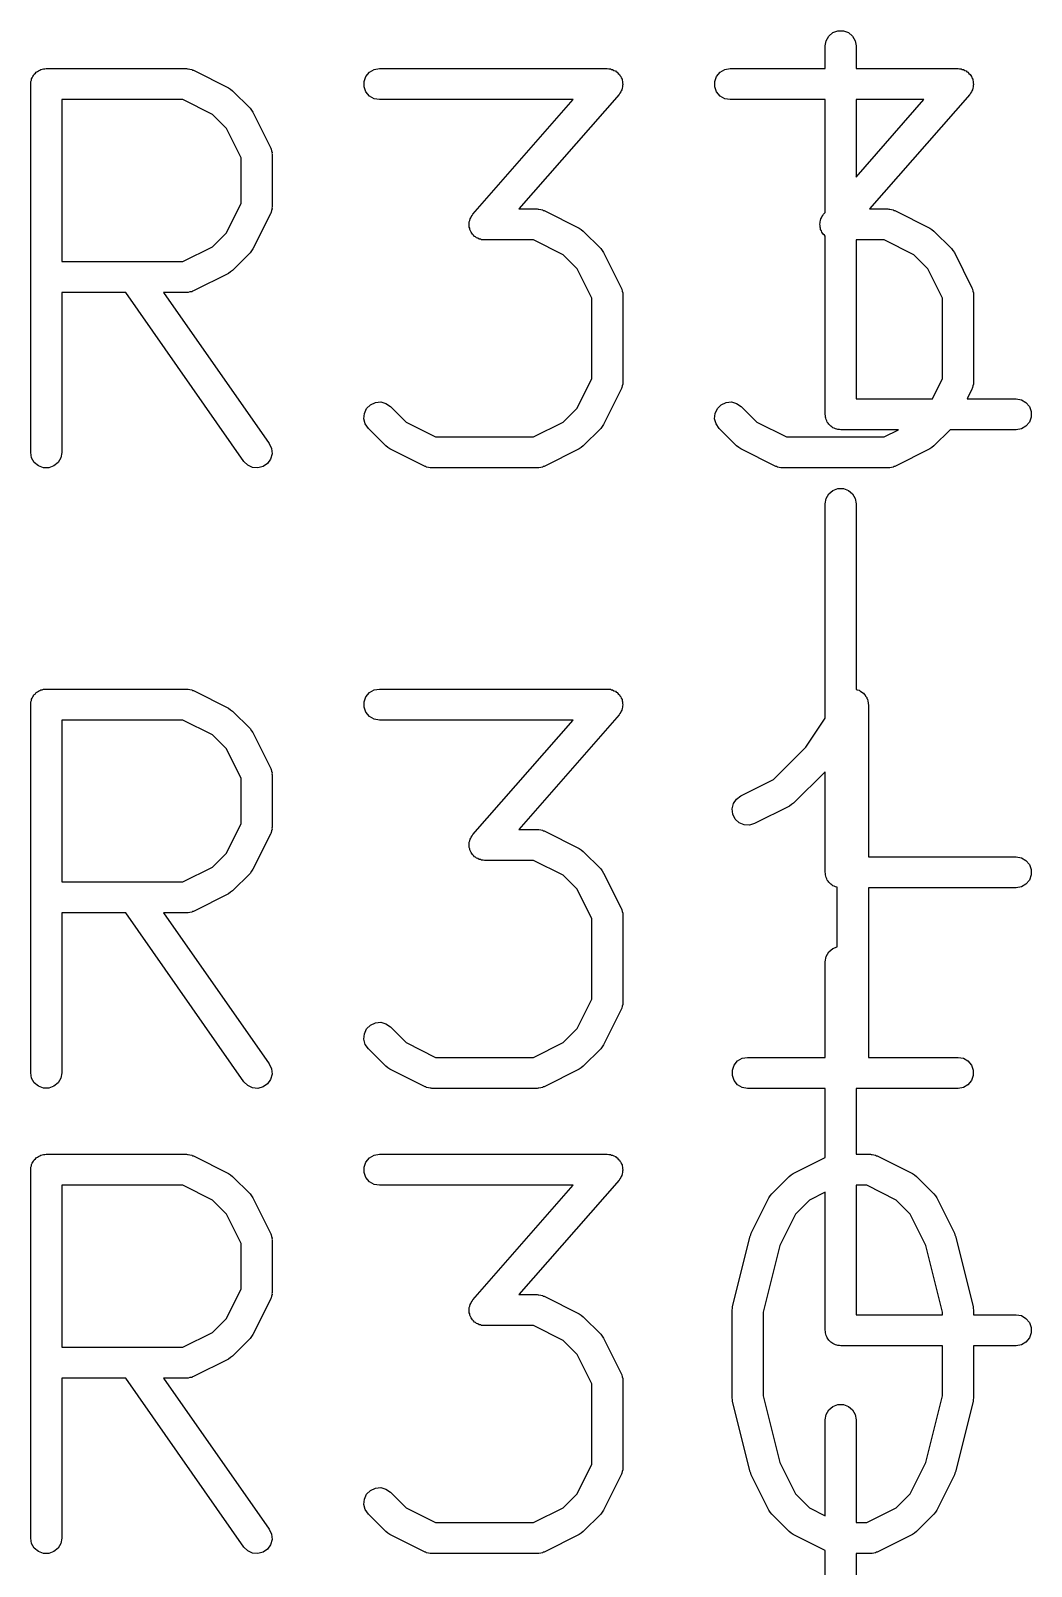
# Model space of a CAD drawing. Extents: x -2.2 to 86.5, y -78.6 to 9.2.
# Drawn here: x 65.13 to 68.41, y -51.22 to -46.19 of the extents above; entities that cross this region are included whole.
import ezdxf

# ---------------------------------------------------------------- set-up
doc = ezdxf.new("R2010")
doc.units = 0
doc.header["$MEASUREMENT"] = 0
doc.layers.add('BLACK', color=7, linetype='CONTINUOUS')

msp = doc.modelspace()

# ---------------------------------------------------------------- linework, layer by layer
at = {"layer": 'Black'}
for p, q in [((67.7365, -46.236), (67.7395, -46.2187)), ((67.7395, -46.2187), (67.7483, -46.2034)), ((67.7483, -46.2034), (67.7619, -46.1921)), ((67.7619, -46.1921), (67.7784, -46.186)), ((67.7784, -46.186), (67.7961, -46.186)), ((67.7961, -46.186), (67.8127, -46.1921)), ((67.8127, -46.1921), (67.8262, -46.2034)), ((67.8262, -46.2034), (67.835, -46.2187)), ((67.835, -46.2187), (67.8381, -46.236)), ((67.7365, -46.3102), (67.7365, -46.236)), ((67.8381, -46.236), (67.8381, -46.3102)), ((65.1488, -46.3255), (65.1516, -46.3221)), ((65.1516, -46.3221), (65.1555, -46.3199)), ((65.1555, -46.3199), (65.1589, -46.3171)), ((65.1589, -46.3171), (65.163, -46.3155)), ((65.163, -46.3155), (65.1669, -46.3133)), ((65.1669, -46.3133), (65.1713, -46.3125)), ((65.1713, -46.3125), (65.1754, -46.311)), ((65.1754, -46.311), (65.1799, -46.311)), ((65.1799, -46.311), (65.1843, -46.3102)), ((65.1843, -46.3102), (65.6439, -46.3102)), ((65.6439, -46.3102), (65.6468, -46.3108)), ((65.6468, -46.3108), (65.6497, -46.3106)), ((65.6497, -46.3106), (65.6554, -46.3123)), ((65.6554, -46.3123), (65.6613, -46.3133)), ((65.6613, -46.3133), (65.6638, -46.3148)), ((65.6638, -46.3148), (65.6666, -46.3156)), ((65.6666, -46.3156), (65.7815, -46.3731)), ((66.2319, -46.3356), (66.2432, -46.3221)), ((66.2432, -46.3221), (66.2585, -46.3133)), ((66.2585, -46.3133), (66.2759, -46.3102)), ((66.2759, -46.3102), (67.0227, -46.3102)), ((67.0227, -46.3102), (67.0276, -46.3111)), ((67.0276, -46.3111), (67.0326, -46.3112)), ((67.0326, -46.3112), (67.0363, -46.3126)), ((67.0363, -46.3126), (67.0401, -46.3133)), ((67.0401, -46.3133), (67.0444, -46.3158)), ((67.0444, -46.3158), (67.049, -46.3176)), ((67.049, -46.3176), (67.052, -46.3202)), ((67.052, -46.3202), (67.0554, -46.3221)), ((67.0554, -46.3221), (67.0586, -46.3259)), ((67.3809, -46.3356), (67.3923, -46.3221)), ((67.3923, -46.3221), (67.4075, -46.3133)), ((67.4075, -46.3133), (67.4249, -46.3102)), ((67.4249, -46.3102), (67.7365, -46.3102)), ((67.8381, -46.3102), (68.1718, -46.3102)), ((68.1718, -46.3102), (68.1767, -46.3111)), ((68.1767, -46.3111), (68.1816, -46.3112)), ((68.1816, -46.3112), (68.1853, -46.3126)), ((68.1853, -46.3126), (68.1892, -46.3133)), ((68.1892, -46.3133), (68.1935, -46.3158)), ((68.1935, -46.3158), (68.1981, -46.3176)), ((68.1981, -46.3176), (68.201, -46.3202)), ((68.201, -46.3202), (68.2044, -46.3221)), ((68.2044, -46.3221), (68.2076, -46.3259)), ((65.1335, -46.361), (65.1342, -46.3567)), ((65.1335, -47.5675), (65.1335, -46.361)), ((65.1342, -46.3522), (65.1358, -46.3481)), ((65.1342, -46.3567), (65.1342, -46.3522)), ((65.1358, -46.3481), (65.1365, -46.3437)), ((65.1365, -46.3437), (65.1387, -46.3398)), ((65.1387, -46.3398), (65.1403, -46.3356)), ((65.1403, -46.3356), (65.1431, -46.3322)), ((65.1431, -46.3322), (65.1453, -46.3284)), ((65.1453, -46.3284), (65.1488, -46.3255)), ((65.7815, -46.3731), (65.788, -46.3779)), ((66.2258, -46.3522), (66.2319, -46.3356)), ((66.2258, -46.3699), (66.2258, -46.3522)), ((66.2319, -46.3864), (66.2258, -46.3699)), ((67.0586, -46.3259), (67.0623, -46.3292)), ((67.0623, -46.3292), (67.0642, -46.3326)), ((67.0642, -46.3326), (67.0667, -46.3356)), ((67.0667, -46.3356), (67.0684, -46.3403)), ((67.0684, -46.3403), (67.0708, -46.3447)), ((67.0708, -46.3447), (67.0714, -46.3485)), ((67.0728, -46.3699), (67.0711, -46.3745)), ((67.0714, -46.3485), (67.0728, -46.3522)), ((67.0728, -46.3522), (67.0728, -46.3572)), ((67.0728, -46.3572), (67.0735, -46.3621)), ((67.0735, -46.3621), (67.0728, -46.3659)), ((67.0728, -46.3659), (67.0728, -46.3699)), ((67.3749, -46.3522), (67.3809, -46.3356)), ((67.3749, -46.3699), (67.3749, -46.3522)), ((67.3809, -46.3864), (67.3749, -46.3699)), ((68.2076, -46.3259), (68.2114, -46.3292)), ((68.2114, -46.3292), (68.2133, -46.3326)), ((68.2133, -46.3326), (68.2158, -46.3356)), ((68.2158, -46.3356), (68.2175, -46.3403)), ((68.2175, -46.3403), (68.2199, -46.3447)), ((68.2199, -46.3447), (68.2205, -46.3485)), ((68.2218, -46.3699), (68.2201, -46.3745)), ((68.2205, -46.3485), (68.2218, -46.3522)), ((68.2218, -46.3522), (68.2218, -46.3572)), ((68.2218, -46.3572), (68.2226, -46.3621)), ((68.2226, -46.3621), (68.2218, -46.3659)), ((68.2218, -46.3659), (68.2218, -46.3699)), ((65.2351, -46.4118), (65.2351, -46.9422)), ((65.6319, -46.4118), (65.2351, -46.4118)), ((65.7287, -46.4603), (65.6319, -46.4118)), ((65.788, -46.3779), (65.7947, -46.3826)), ((65.7947, -46.3826), (65.8522, -46.44)), ((66.2432, -46.4), (66.2319, -46.3864)), ((66.2585, -46.4088), (66.2432, -46.4)), ((66.2759, -46.4118), (66.2585, -46.4088)), ((66.9108, -46.4118), (66.2759, -46.4118)), ((66.5823, -46.7872), (66.9108, -46.4118)), ((67.061, -46.3945), (66.7325, -46.7699)), ((67.0635, -46.3903), (67.061, -46.3945)), ((67.0667, -46.3864), (67.0635, -46.3903)), ((67.0681, -46.3828), (67.0667, -46.3864)), ((67.0701, -46.3794), (67.0681, -46.3828)), ((67.0711, -46.3745), (67.0701, -46.3794)), ((67.3923, -46.4), (67.3809, -46.3864)), ((67.4075, -46.4088), (67.3923, -46.4)), ((67.4249, -46.4118), (67.4075, -46.4088)), ((67.7365, -46.4118), (67.4249, -46.4118)), ((67.7365, -46.7814), (67.7365, -46.4118)), ((67.8381, -46.4118), (67.8381, -46.6653)), ((67.8381, -46.6653), (68.0598, -46.4118)), ((68.0598, -46.4118), (67.8381, -46.4118)), ((68.21, -46.3945), (67.8816, -46.7699)), ((68.2126, -46.3903), (68.21, -46.3945)), ((68.2158, -46.3864), (68.2126, -46.3903)), ((68.2171, -46.3828), (68.2158, -46.3864)), ((68.2192, -46.3794), (68.2171, -46.3828)), ((68.2201, -46.3745), (68.2192, -46.3794)), ((65.7745, -46.506), (65.7287, -46.4603)), ((65.8522, -46.44), (65.8568, -46.4467)), ((65.8568, -46.4467), (65.8617, -46.4532)), ((65.8617, -46.4532), (65.9191, -46.5681)), ((65.8229, -46.6028), (65.7745, -46.506)), ((65.9191, -46.5681), (65.92, -46.5709)), ((65.92, -46.5709), (65.9214, -46.5735)), ((65.9214, -46.5735), (65.9225, -46.5793)), ((65.8229, -46.7512), (65.8229, -46.6028)), ((65.9225, -46.5793), (65.9242, -46.585)), ((65.9242, -46.585), (65.924, -46.588)), ((65.924, -46.588), (65.9245, -46.5909)), ((65.9245, -46.5909), (65.9245, -46.7632)), ((65.7745, -46.848), (65.8229, -46.7512)), ((65.9225, -46.7747), (65.9214, -46.7806)), ((65.9242, -46.769), (65.9225, -46.7747)), ((65.9245, -46.7632), (65.924, -46.7661)), ((65.924, -46.7661), (65.9242, -46.769)), ((66.7325, -46.7699), (66.7929, -46.7699)), ((66.7929, -46.7699), (66.7958, -46.7704)), ((66.7958, -46.7704), (66.7987, -46.7702)), ((66.7987, -46.7702), (66.8044, -46.7719)), ((66.8044, -46.7719), (66.8103, -46.7729)), ((66.8103, -46.7729), (66.8128, -46.7744)), ((66.8128, -46.7744), (66.8156, -46.7752)), ((66.8156, -46.7752), (66.9306, -46.8327)), ((67.8816, -46.7699), (67.942, -46.7699)), ((67.942, -46.7699), (67.9449, -46.7704)), ((67.9449, -46.7704), (67.9478, -46.7702)), ((67.9478, -46.7702), (67.9535, -46.7719)), ((67.9535, -46.7719), (67.9594, -46.7729)), ((67.9594, -46.7729), (67.9619, -46.7744)), ((67.9619, -46.7744), (67.9647, -46.7752)), ((67.9647, -46.7752), (68.0796, -46.8327)), ((65.9191, -46.7859), (65.8617, -46.9008)), ((65.92, -46.7831), (65.9191, -46.7859)), ((65.9214, -46.7806), (65.92, -46.7831)), ((66.5698, -46.8196), (66.5705, -46.8158)), ((66.5705, -46.8245), (66.5698, -46.8196)), ((66.5705, -46.8118), (66.5722, -46.8072)), ((66.5705, -46.8158), (66.5705, -46.8118)), ((66.5705, -46.8295), (66.5705, -46.8245)), ((66.5722, -46.8072), (66.5732, -46.8023)), ((66.5732, -46.8023), (66.5752, -46.799)), ((66.5752, -46.799), (66.5766, -46.7953)), ((66.5766, -46.7953), (66.5798, -46.7915)), ((66.5798, -46.7915), (66.5823, -46.7872)), ((67.7188, -46.8196), (67.7196, -46.8158)), ((67.7196, -46.8245), (67.7188, -46.8196)), ((67.7196, -46.8118), (67.7213, -46.8072)), ((67.7196, -46.8158), (67.7196, -46.8118)), ((67.7196, -46.8295), (67.7196, -46.8245)), ((67.7213, -46.8072), (67.7223, -46.8023)), ((67.7223, -46.8023), (67.7243, -46.799)), ((67.7243, -46.799), (67.7256, -46.7953)), ((67.7256, -46.7953), (67.7288, -46.7915)), ((67.7288, -46.7915), (67.7314, -46.7872)), ((67.7314, -46.7872), (67.7365, -46.7814)), ((65.7287, -46.8938), (65.7745, -46.848)), ((66.5719, -46.8332), (66.5705, -46.8295)), ((66.5725, -46.837), (66.5719, -46.8332)), ((66.5749, -46.8414), (66.5725, -46.837)), ((66.5766, -46.8461), (66.5749, -46.8414)), ((66.5791, -46.8491), (66.5766, -46.8461)), ((66.581, -46.8525), (66.5791, -46.8491)), ((66.5847, -46.8558), (66.581, -46.8525)), ((66.5879, -46.8596), (66.5847, -46.8558)), ((66.5913, -46.8615), (66.5879, -46.8596)), ((66.5943, -46.8641), (66.5913, -46.8615)), ((66.5989, -46.8659), (66.5943, -46.8641)), ((66.6032, -46.8684), (66.5989, -46.8659)), ((66.6071, -46.8691), (66.6032, -46.8684)), ((66.6107, -46.8705), (66.6071, -46.8691)), ((66.6157, -46.8706), (66.6107, -46.8705)), ((66.6206, -46.8715), (66.6157, -46.8706)), ((66.7809, -46.8715), (66.6206, -46.8715)), ((66.8777, -46.9199), (66.7809, -46.8715)), ((66.9306, -46.8327), (66.9371, -46.8375)), ((66.9371, -46.8375), (66.9438, -46.8422)), ((66.9438, -46.8422), (67.0012, -46.8997)), ((67.7209, -46.8332), (67.7196, -46.8295)), ((67.7215, -46.837), (67.7209, -46.8332)), ((67.7239, -46.8414), (67.7215, -46.837)), ((67.7256, -46.8461), (67.7239, -46.8414)), ((67.7281, -46.8491), (67.7256, -46.8461)), ((67.73, -46.8525), (67.7281, -46.8491)), ((67.7338, -46.8558), (67.73, -46.8525)), ((67.7365, -46.859), (67.7338, -46.8558)), ((67.7365, -47.4425), (67.7365, -46.859)), ((67.8381, -46.8715), (67.8381, -47.3917)), ((67.93, -46.8715), (67.8381, -46.8715)), ((68.0268, -46.9199), (67.93, -46.8715)), ((68.0796, -46.8327), (68.0861, -46.8375)), ((68.0861, -46.8375), (68.0928, -46.8422)), ((68.0928, -46.8422), (68.1503, -46.8997)), ((65.6319, -46.9422), (65.7287, -46.8938)), ((65.8522, -46.914), (65.7947, -46.9715)), ((65.8568, -46.9074), (65.8522, -46.914)), ((65.8617, -46.9008), (65.8568, -46.9074)), ((66.9235, -46.9657), (66.8777, -46.9199)), ((67.0012, -46.8997), (67.0059, -46.9063)), ((67.0059, -46.9063), (67.0107, -46.9129)), ((67.0107, -46.9129), (67.0682, -47.0278)), ((68.0726, -46.9657), (68.0268, -46.9199)), ((68.1503, -46.8997), (68.1549, -46.9063)), ((68.1549, -46.9063), (68.1598, -46.9129)), ((68.1598, -46.9129), (68.2172, -47.0278)), ((65.2351, -46.9422), (65.6319, -46.9422)), ((65.7881, -46.9761), (65.7815, -46.981)), ((65.7947, -46.9715), (65.7881, -46.9761)), ((66.9719, -47.0625), (66.9235, -46.9657)), ((68.121, -47.0625), (68.0726, -46.9657)), ((65.7815, -46.981), (65.6666, -47.0385)), ((65.4451, -47.0438), (65.2351, -47.0438)), ((65.2351, -47.0438), (65.2351, -47.5675)), ((65.8321, -47.5967), (65.4451, -47.0438)), ((65.6439, -47.0438), (65.5691, -47.0438)), ((65.5691, -47.0438), (65.9153, -47.5384)), ((65.6468, -47.0433), (65.6439, -47.0438)), ((65.6497, -47.0435), (65.6468, -47.0433)), ((65.6554, -47.0418), (65.6497, -47.0435)), ((65.6613, -47.0408), (65.6554, -47.0418)), ((65.6638, -47.0393), (65.6613, -47.0408)), ((65.6666, -47.0385), (65.6638, -47.0393)), ((66.9719, -47.3257), (66.9719, -47.0625)), ((67.0682, -47.0278), (67.069, -47.0306)), ((67.069, -47.0306), (67.0705, -47.0331)), ((67.0705, -47.0331), (67.0715, -47.039)), ((67.0715, -47.039), (67.0732, -47.0447)), ((67.0732, -47.0447), (67.073, -47.0476)), ((67.073, -47.0476), (67.0735, -47.0505)), ((67.0735, -47.0505), (67.0735, -47.3377)), ((68.121, -47.3257), (68.121, -47.0625)), ((68.2172, -47.0278), (68.2181, -47.0306)), ((68.2181, -47.0306), (68.2195, -47.0331)), ((68.2195, -47.0331), (68.2206, -47.039)), ((68.2206, -47.039), (68.2223, -47.0447)), ((68.2223, -47.0447), (68.2221, -47.0476)), ((68.2221, -47.0476), (68.2226, -47.0505)), ((68.2226, -47.0505), (68.2226, -47.3377)), ((66.9235, -47.4226), (66.9719, -47.3257)), ((68.088, -47.3917), (68.121, -47.3257)), ((67.0682, -47.3605), (67.0107, -47.4754)), ((67.069, -47.3576), (67.0682, -47.3605)), ((67.0705, -47.3551), (67.069, -47.3576)), ((67.0715, -47.3493), (67.0705, -47.3551)), ((67.0732, -47.3435), (67.0715, -47.3493)), ((67.0735, -47.3377), (67.073, -47.3406)), ((67.073, -47.3406), (67.0732, -47.3435)), ((68.2172, -47.3605), (68.2016, -47.3917)), ((68.2181, -47.3576), (68.2172, -47.3605)), ((68.2195, -47.3551), (68.2181, -47.3576)), ((68.2206, -47.3493), (68.2195, -47.3551)), ((68.2223, -47.3435), (68.2206, -47.3493)), ((68.2226, -47.3377), (68.2221, -47.3406)), ((68.2221, -47.3406), (68.2223, -47.3435)), ((66.2268, -47.4395), (66.2342, -47.4235)), ((66.2342, -47.4235), (66.2467, -47.411)), ((66.2467, -47.411), (66.2627, -47.4036)), ((66.2627, -47.4036), (66.2803, -47.402)), ((66.2803, -47.402), (66.2973, -47.4066)), ((66.2973, -47.4066), (66.3118, -47.4167)), ((66.3118, -47.4167), (66.3634, -47.4683)), ((66.8777, -47.4683), (66.9235, -47.4226)), ((67.3758, -47.4395), (67.3833, -47.4235)), ((67.3833, -47.4235), (67.3958, -47.411)), ((67.3958, -47.411), (67.4118, -47.4036)), ((67.4118, -47.4036), (67.4293, -47.402)), ((67.4293, -47.402), (67.4464, -47.4066)), ((67.4464, -47.4066), (67.4608, -47.4167)), ((67.4608, -47.4167), (67.5124, -47.4683)), ((67.8381, -47.3917), (68.088, -47.3917)), ((68.2016, -47.3917), (68.3618, -47.3917)), ((68.3618, -47.3917), (68.3792, -47.3948)), ((68.3792, -47.3948), (68.3944, -47.4036)), ((68.3944, -47.4036), (68.4058, -47.4171)), ((68.4058, -47.4171), (68.4118, -47.4337)), ((66.2253, -47.4571), (66.2268, -47.4395)), ((66.2298, -47.4741), (66.2253, -47.4571)), ((66.2399, -47.4886), (66.2298, -47.4741)), ((66.3634, -47.4683), (66.4602, -47.5167)), ((66.7809, -47.5167), (66.8777, -47.4683)), ((67.0107, -47.4754), (67.0059, -47.4819)), ((67.3743, -47.4571), (67.3758, -47.4395)), ((67.3789, -47.4741), (67.3743, -47.4571)), ((67.389, -47.4886), (67.3789, -47.4741)), ((67.5124, -47.4683), (67.6093, -47.5167)), ((67.7372, -47.4469), (67.7365, -47.4425)), ((67.7372, -47.4514), (67.7372, -47.4469)), ((67.7388, -47.4555), (67.7372, -47.4514)), ((67.7395, -47.4599), (67.7388, -47.4555)), ((67.7417, -47.4638), (67.7395, -47.4599)), ((67.7433, -47.4679), (67.7417, -47.4638)), ((67.7461, -47.4714), (67.7433, -47.4679)), ((67.7483, -47.4752), (67.7461, -47.4714)), ((67.7518, -47.4781), (67.7483, -47.4752)), ((67.7546, -47.4815), (67.7518, -47.4781)), ((68.4058, -47.4679), (68.3944, -47.4815)), ((68.4118, -47.4514), (68.4058, -47.4679)), ((68.4118, -47.4337), (68.4118, -47.4514)), ((66.2974, -47.546), (66.2399, -47.4886)), ((66.4602, -47.5167), (66.7809, -47.5167)), ((67.0012, -47.4886), (66.9438, -47.546)), ((67.0059, -47.4819), (67.0012, -47.4886)), ((67.4464, -47.546), (67.389, -47.4886)), ((67.6093, -47.5167), (67.93, -47.5167)), ((67.7585, -47.4837), (67.7546, -47.4815)), ((67.7619, -47.4865), (67.7585, -47.4837)), ((67.766, -47.4881), (67.7619, -47.4865)), ((67.7699, -47.4903), (67.766, -47.4881)), ((67.7743, -47.4911), (67.7699, -47.4903)), ((67.7784, -47.4926), (67.7743, -47.4911)), ((67.7829, -47.4926), (67.7784, -47.4926)), ((67.7873, -47.4933), (67.7829, -47.4926)), ((67.9768, -47.4933), (67.7873, -47.4933)), ((67.93, -47.5167), (67.9768, -47.4933)), ((68.1455, -47.4933), (68.0928, -47.546)), ((68.3618, -47.4933), (68.1455, -47.4933)), ((68.3792, -47.4903), (68.3618, -47.4933)), ((68.3944, -47.4815), (68.3792, -47.4903)), ((65.1365, -47.5849), (65.1335, -47.5675)), ((65.2351, -47.5675), (65.232, -47.5849)), ((65.9153, -47.5384), (65.9228, -47.5544)), ((65.9243, -47.572), (65.9197, -47.589)), ((65.9228, -47.5544), (65.9243, -47.572)), ((66.3041, -47.5507), (66.2974, -47.546)), ((66.3106, -47.5555), (66.3041, -47.5507)), ((66.4255, -47.613), (66.3106, -47.5555)), ((66.9306, -47.5555), (66.8156, -47.613)), ((66.9371, -47.5507), (66.9306, -47.5555)), ((66.9438, -47.546), (66.9371, -47.5507)), ((67.4531, -47.5507), (67.4464, -47.546)), ((67.4596, -47.5555), (67.4531, -47.5507)), ((67.5745, -47.613), (67.4596, -47.5555)), ((68.0796, -47.5555), (67.9647, -47.613)), ((68.0861, -47.5507), (68.0796, -47.5555)), ((68.0928, -47.546), (68.0861, -47.5507)), ((65.1453, -47.6002), (65.1365, -47.5849)), ((65.1589, -47.6115), (65.1453, -47.6002)), ((65.1754, -47.6176), (65.1589, -47.6115)), ((65.1931, -47.6176), (65.1754, -47.6176)), ((65.2097, -47.6115), (65.1931, -47.6176)), ((65.2232, -47.6002), (65.2097, -47.6115)), ((65.232, -47.5849), (65.2232, -47.6002)), ((65.8445, -47.6092), (65.8321, -47.5967)), ((65.8605, -47.6166), (65.8445, -47.6092)), ((65.8781, -47.6182), (65.8605, -47.6166)), ((65.8952, -47.6136), (65.8781, -47.6182)), ((65.9096, -47.6035), (65.8952, -47.6136)), ((65.9197, -47.589), (65.9096, -47.6035)), ((66.4283, -47.6138), (66.4255, -47.613)), ((66.4308, -47.6153), (66.4283, -47.6138)), ((66.4367, -47.6163), (66.4308, -47.6153)), ((66.4424, -47.618), (66.4367, -47.6163)), ((66.4453, -47.6178), (66.4424, -47.618)), ((66.4482, -47.6183), (66.4453, -47.6178)), ((66.7929, -47.6183), (66.4482, -47.6183)), ((66.7958, -47.6178), (66.7929, -47.6183)), ((66.7987, -47.618), (66.7958, -47.6178)), ((66.8044, -47.6163), (66.7987, -47.618)), ((66.8103, -47.6153), (66.8044, -47.6163)), ((66.8128, -47.6138), (66.8103, -47.6153)), ((66.8156, -47.613), (66.8128, -47.6138)), ((67.5774, -47.6138), (67.5745, -47.613)), ((67.5799, -47.6153), (67.5774, -47.6138)), ((67.5857, -47.6163), (67.5799, -47.6153)), ((67.5915, -47.618), (67.5857, -47.6163)), ((67.5944, -47.6178), (67.5915, -47.618)), ((67.5973, -47.6183), (67.5944, -47.6178)), ((67.942, -47.6183), (67.5973, -47.6183)), ((67.9449, -47.6178), (67.942, -47.6183)), ((67.9478, -47.618), (67.9449, -47.6178)), ((67.9535, -47.6163), (67.9478, -47.618)), ((67.9594, -47.6153), (67.9535, -47.6163)), ((67.9619, -47.6138), (67.9594, -47.6153)), ((67.9647, -47.613), (67.9619, -47.6138)), ((67.7365, -47.736), (67.7395, -47.7187)), ((67.7395, -47.7187), (67.7483, -47.7034)), ((67.7483, -47.7034), (67.7619, -47.6921)), ((67.7619, -47.6921), (67.7784, -47.686)), ((67.7784, -47.686), (67.7961, -47.686)), ((67.7961, -47.686), (67.8127, -47.6921)), ((67.8127, -47.6921), (67.8262, -47.7034)), ((67.8262, -47.7034), (67.835, -47.7187)), ((67.835, -47.7187), (67.8381, -47.736)), ((67.7365, -48.4374), (67.7365, -47.736)), ((67.8381, -47.736), (67.8381, -48.3438)), ((65.1342, -48.3842), (65.1358, -48.3801)), ((65.1342, -48.3887), (65.1342, -48.3842)), ((65.1358, -48.3801), (65.1365, -48.3757)), ((65.1365, -48.3757), (65.1387, -48.3718)), ((65.1387, -48.3718), (65.1403, -48.3676)), ((65.1403, -48.3676), (65.1431, -48.3642)), ((65.1431, -48.3642), (65.1453, -48.3604)), ((65.1453, -48.3604), (65.1488, -48.3575)), ((65.1488, -48.3575), (65.1516, -48.3541)), ((65.1516, -48.3541), (65.1555, -48.3519)), ((65.1555, -48.3519), (65.1589, -48.3491)), ((65.1589, -48.3491), (65.163, -48.3475)), ((65.163, -48.3475), (65.1669, -48.3453)), ((65.1669, -48.3453), (65.1713, -48.3445)), ((65.1713, -48.3445), (65.1754, -48.343)), ((65.1754, -48.343), (65.1799, -48.343)), ((65.1799, -48.343), (65.1843, -48.3422)), ((65.1843, -48.3422), (65.6439, -48.3422)), ((65.6439, -48.3422), (65.6468, -48.3428)), ((65.6468, -48.3428), (65.6497, -48.3426)), ((65.6497, -48.3426), (65.6554, -48.3443)), ((65.6554, -48.3443), (65.6613, -48.3453)), ((65.6613, -48.3453), (65.6638, -48.3468)), ((65.6638, -48.3468), (65.6666, -48.3476)), ((65.6666, -48.3476), (65.7815, -48.4051)), ((66.2258, -48.3842), (66.2319, -48.3676)), ((66.2258, -48.4019), (66.2258, -48.3842)), ((66.2319, -48.3676), (66.2432, -48.3541)), ((66.2432, -48.3541), (66.2585, -48.3453)), ((66.2585, -48.3453), (66.2759, -48.3422)), ((66.2759, -48.3422), (67.0227, -48.3422)), ((67.0227, -48.3422), (67.0276, -48.3431)), ((67.0276, -48.3431), (67.0326, -48.3432)), ((67.0326, -48.3432), (67.0363, -48.3446)), ((67.0363, -48.3446), (67.0401, -48.3453)), ((67.0401, -48.3453), (67.0444, -48.3478)), ((67.0444, -48.3478), (67.049, -48.3496)), ((67.049, -48.3496), (67.052, -48.3522)), ((67.052, -48.3522), (67.0554, -48.3541)), ((67.0554, -48.3541), (67.0586, -48.3579)), ((67.0586, -48.3579), (67.0623, -48.3612)), ((67.0623, -48.3612), (67.0642, -48.3646)), ((67.0642, -48.3646), (67.0667, -48.3676)), ((67.0667, -48.3676), (67.0684, -48.3723)), ((67.0684, -48.3723), (67.0708, -48.3767)), ((67.0708, -48.3767), (67.0714, -48.3805)), ((67.0714, -48.3805), (67.0728, -48.3842)), ((67.0728, -48.3842), (67.0728, -48.3892)), ((67.8381, -48.3438), (67.8416, -48.3451)), ((67.8416, -48.3451), (67.8475, -48.3465)), ((67.8475, -48.3465), (67.8498, -48.3481)), ((67.8498, -48.3481), (67.8525, -48.3491)), ((67.8525, -48.3491), (67.8571, -48.353)), ((67.8571, -48.353), (67.8622, -48.3563)), ((67.8622, -48.3563), (67.8638, -48.3586)), ((67.8638, -48.3586), (67.866, -48.3604)), ((67.866, -48.3604), (67.869, -48.3656)), ((67.869, -48.3656), (67.8726, -48.3705)), ((67.8726, -48.3705), (67.8734, -48.3732)), ((67.8734, -48.3732), (67.8748, -48.3757)), ((67.8748, -48.3757), (67.8759, -48.3816)), ((67.8759, -48.3816), (67.8776, -48.3875)), ((65.1335, -48.393), (65.1342, -48.3887)), ((65.1335, -49.5995), (65.1335, -48.393)), ((65.7815, -48.4051), (65.788, -48.4099)), ((65.788, -48.4099), (65.7947, -48.4146)), ((65.7947, -48.4146), (65.8522, -48.472)), ((66.2319, -48.4184), (66.2258, -48.4019)), ((66.2432, -48.432), (66.2319, -48.4184)), ((66.2585, -48.4408), (66.2432, -48.432)), ((67.061, -48.4265), (66.7325, -48.8019)), ((67.0635, -48.4223), (67.061, -48.4265)), ((67.0667, -48.4184), (67.0635, -48.4223)), ((67.0681, -48.4148), (67.0667, -48.4184)), ((67.0701, -48.4114), (67.0681, -48.4148)), ((67.0711, -48.4065), (67.0701, -48.4114)), ((67.0728, -48.4019), (67.0711, -48.4065)), ((67.0728, -48.3892), (67.0735, -48.3941)), ((67.0735, -48.3941), (67.0728, -48.3979)), ((67.0728, -48.3979), (67.0728, -48.4019)), ((67.8776, -48.3875), (67.8774, -48.3903)), ((67.8774, -48.3903), (67.8779, -48.393)), ((67.8779, -48.393), (67.8779, -48.8917)), ((65.2351, -48.4438), (65.2351, -48.9742)), ((65.6319, -48.4438), (65.2351, -48.4438)), ((65.7287, -48.4923), (65.6319, -48.4438)), ((65.8522, -48.472), (65.8568, -48.4787)), ((65.8568, -48.4787), (65.8617, -48.4852)), ((65.8617, -48.4852), (65.9191, -48.6001)), ((66.2759, -48.4438), (66.2585, -48.4408)), ((66.9108, -48.4438), (66.2759, -48.4438)), ((66.5823, -48.8192), (66.9108, -48.4438)), ((67.6727, -48.533), (67.7365, -48.4374)), ((65.7745, -48.538), (65.7287, -48.4923)), ((67.5672, -48.6386), (67.6727, -48.533)), ((65.8229, -48.6348), (65.7745, -48.538)), ((65.8229, -48.7832), (65.8229, -48.6348)), ((65.9191, -48.6001), (65.92, -48.6029)), ((65.92, -48.6029), (65.9214, -48.6055)), ((65.9214, -48.6055), (65.9225, -48.6113)), ((65.9225, -48.6113), (65.9242, -48.617)), ((65.9242, -48.617), (65.924, -48.62)), ((65.924, -48.62), (65.9245, -48.6229)), ((65.9245, -48.6229), (65.9245, -48.7952)), ((67.7365, -48.613), (67.6332, -48.7162)), ((67.7365, -48.9425), (67.7365, -48.613)), ((67.4596, -48.6923), (67.5672, -48.6386)), ((67.4316, -48.7347), (67.4357, -48.7176)), ((67.4337, -48.7522), (67.4316, -48.7347)), ((67.4357, -48.7176), (67.4455, -48.7028)), ((67.4455, -48.7028), (67.4596, -48.6923)), ((67.62, -48.7257), (67.5051, -48.7832)), ((67.6265, -48.7209), (67.62, -48.7257)), ((67.6332, -48.7162), (67.6265, -48.7209)), ((65.7745, -48.88), (65.8229, -48.7832)), ((67.4416, -48.768), (67.4337, -48.7522)), ((67.4544, -48.7802), (67.4416, -48.768)), ((67.4706, -48.7872), (67.4544, -48.7802)), ((67.4882, -48.7882), (67.4706, -48.7872)), ((67.5051, -48.7832), (67.4882, -48.7882)), ((65.9191, -48.8179), (65.8617, -48.9328)), ((65.92, -48.8151), (65.9191, -48.8179)), ((65.9214, -48.8126), (65.92, -48.8151)), ((65.9225, -48.8067), (65.9214, -48.8126)), ((65.9242, -48.801), (65.9225, -48.8067)), ((65.9245, -48.7952), (65.924, -48.7981)), ((65.924, -48.7981), (65.9242, -48.801)), ((66.5722, -48.8392), (66.5732, -48.8343)), ((66.5732, -48.8343), (66.5752, -48.831)), ((66.5752, -48.831), (66.5766, -48.8273)), ((66.5766, -48.8273), (66.5798, -48.8235)), ((66.5798, -48.8235), (66.5823, -48.8192)), ((66.7325, -48.8019), (66.7929, -48.8019)), ((66.7929, -48.8019), (66.7958, -48.8024)), ((66.7958, -48.8024), (66.7987, -48.8022)), ((66.7987, -48.8022), (66.8044, -48.8039)), ((66.8044, -48.8039), (66.8103, -48.8049)), ((66.8103, -48.8049), (66.8128, -48.8064)), ((66.8128, -48.8064), (66.8156, -48.8072)), ((66.8156, -48.8072), (66.9306, -48.8647)), ((65.7287, -48.9258), (65.7745, -48.88)), ((66.5698, -48.8516), (66.5705, -48.8478)), ((66.5705, -48.8565), (66.5698, -48.8516)), ((66.5705, -48.8438), (66.5722, -48.8392)), ((66.5705, -48.8478), (66.5705, -48.8438)), ((66.5705, -48.8615), (66.5705, -48.8565)), ((66.5719, -48.8652), (66.5705, -48.8615)), ((66.5725, -48.869), (66.5719, -48.8652)), ((66.5749, -48.8734), (66.5725, -48.869)), ((66.5766, -48.8781), (66.5749, -48.8734)), ((66.5791, -48.8811), (66.5766, -48.8781)), ((66.581, -48.8845), (66.5791, -48.8811)), ((66.5847, -48.8878), (66.581, -48.8845)), ((66.5879, -48.8916), (66.5847, -48.8878)), ((66.9306, -48.8647), (66.9371, -48.8695)), ((66.9371, -48.8695), (66.9438, -48.8742)), ((66.9438, -48.8742), (67.0012, -48.9316)), ((65.6319, -48.9742), (65.7287, -48.9258)), ((65.8617, -48.9328), (65.8568, -48.9394)), ((66.5913, -48.8935), (66.5879, -48.8916)), ((66.5943, -48.8961), (66.5913, -48.8935)), ((66.5989, -48.8979), (66.5943, -48.8961)), ((66.6032, -48.9004), (66.5989, -48.8979)), ((66.6071, -48.9011), (66.6032, -48.9004)), ((66.6107, -48.9025), (66.6071, -48.9011)), ((66.6157, -48.9026), (66.6107, -48.9025)), ((66.6206, -48.9035), (66.6157, -48.9026)), ((66.7809, -48.9035), (66.6206, -48.9035)), ((66.8777, -48.9519), (66.7809, -48.9035)), ((67.0012, -48.9316), (67.0059, -48.9383)), ((67.0059, -48.9383), (67.0107, -48.9449)), ((67.8779, -48.8917), (68.3618, -48.8917)), ((68.3618, -48.8917), (68.3792, -48.8948)), ((68.3792, -48.8948), (68.3944, -48.9036)), ((68.3944, -48.9036), (68.4058, -48.9171)), ((68.4058, -48.9171), (68.4118, -48.9337)), ((68.4118, -48.9337), (68.4118, -48.9514)), ((65.2351, -48.9742), (65.6319, -48.9742)), ((65.8522, -48.946), (65.7947, -49.0035)), ((65.8568, -48.9394), (65.8522, -48.946)), ((66.9235, -48.9977), (66.8777, -48.9519)), ((67.0107, -48.9449), (67.0682, -49.0598)), ((67.7372, -48.9469), (67.7365, -48.9425)), ((67.7372, -48.9514), (67.7372, -48.9469)), ((67.7388, -48.9555), (67.7372, -48.9514)), ((67.7395, -48.9599), (67.7388, -48.9555)), ((67.7417, -48.9638), (67.7395, -48.9599)), ((67.7433, -48.9679), (67.7417, -48.9638)), ((67.7461, -48.9714), (67.7433, -48.9679)), ((67.7483, -48.9752), (67.7461, -48.9714)), ((67.7518, -48.9781), (67.7483, -48.9752)), ((67.7546, -48.9815), (67.7518, -48.9781)), ((67.7585, -48.9837), (67.7546, -48.9815)), ((67.7619, -48.9865), (67.7585, -48.9837)), ((67.766, -48.9881), (67.7619, -48.9865)), ((67.7699, -48.9903), (67.766, -48.9881)), ((68.3944, -48.9815), (68.3792, -48.9903)), ((68.4058, -48.9679), (68.3944, -48.9815)), ((68.4118, -48.9514), (68.4058, -48.9679)), ((65.7815, -49.013), (65.6666, -49.0705)), ((65.7881, -49.0081), (65.7815, -49.013)), ((65.7947, -49.0035), (65.7881, -49.0081)), ((66.9719, -49.0945), (66.9235, -48.9977)), ((67.7743, -48.9911), (67.7699, -48.9903)), ((67.7763, -48.9918), (67.7743, -48.9911)), ((67.7763, -49.1868), (67.7763, -48.9918)), ((68.3618, -48.9933), (67.8779, -48.9933)), ((67.8779, -48.9933), (67.8779, -49.5487)), ((68.3792, -48.9903), (68.3618, -48.9933)), ((65.4451, -49.0758), (65.2351, -49.0758)), ((65.2351, -49.0758), (65.2351, -49.5995)), ((65.8321, -49.6287), (65.4451, -49.0758)), ((65.6439, -49.0758), (65.5691, -49.0758)), ((65.5691, -49.0758), (65.9153, -49.5704)), ((65.6468, -49.0753), (65.6439, -49.0758)), ((65.6497, -49.0755), (65.6468, -49.0753)), ((65.6554, -49.0738), (65.6497, -49.0755)), ((65.6613, -49.0728), (65.6554, -49.0738)), ((65.6638, -49.0713), (65.6613, -49.0728)), ((65.6666, -49.0705), (65.6638, -49.0713)), ((67.0682, -49.0598), (67.069, -49.0626)), ((67.069, -49.0626), (67.0705, -49.0651)), ((67.0705, -49.0651), (67.0715, -49.071)), ((67.0715, -49.071), (67.0732, -49.0767)), ((67.0732, -49.0767), (67.073, -49.0796)), ((67.073, -49.0796), (67.0735, -49.0825)), ((67.0735, -49.0825), (67.0735, -49.3697)), ((66.9719, -49.3577), (66.9719, -49.0945)), ((67.7619, -49.1921), (67.7763, -49.1868)), ((67.7365, -49.236), (67.7395, -49.2187)), ((67.7365, -49.5487), (67.7365, -49.236)), ((67.7395, -49.2187), (67.7483, -49.2034)), ((67.7483, -49.2034), (67.7619, -49.1921)), ((66.9235, -49.4546), (66.9719, -49.3577)), ((67.069, -49.3896), (67.0682, -49.3925)), ((67.0705, -49.3871), (67.069, -49.3896)), ((67.0715, -49.3813), (67.0705, -49.3871)), ((67.0732, -49.3755), (67.0715, -49.3813)), ((67.0735, -49.3697), (67.073, -49.3726)), ((67.073, -49.3726), (67.0732, -49.3755)), ((66.2467, -49.443), (66.2627, -49.4356)), ((66.2627, -49.4356), (66.2803, -49.434)), ((66.2803, -49.434), (66.2973, -49.4386)), ((66.2973, -49.4386), (66.3118, -49.4487)), ((67.0682, -49.3925), (67.0107, -49.5074)), ((66.2253, -49.4891), (66.2268, -49.4715)), ((66.2298, -49.5061), (66.2253, -49.4891)), ((66.2268, -49.4715), (66.2342, -49.4555)), ((66.2342, -49.4555), (66.2467, -49.443)), ((66.3118, -49.4487), (66.3634, -49.5003)), ((66.8777, -49.5003), (66.9235, -49.4546)), ((66.2399, -49.5206), (66.2298, -49.5061)), ((66.2974, -49.578), (66.2399, -49.5206)), ((66.3634, -49.5003), (66.4602, -49.5487)), ((66.7809, -49.5487), (66.8777, -49.5003)), ((67.0012, -49.5206), (66.9438, -49.578)), ((67.0059, -49.5139), (67.0012, -49.5206)), ((67.0107, -49.5074), (67.0059, -49.5139)), ((65.9153, -49.5704), (65.9228, -49.5864)), ((65.9228, -49.5864), (65.9243, -49.604)), ((66.3041, -49.5827), (66.2974, -49.578)), ((66.3106, -49.5875), (66.3041, -49.5827)), ((66.4255, -49.645), (66.3106, -49.5875)), ((66.4602, -49.5487), (66.7809, -49.5487)), ((66.9306, -49.5875), (66.8156, -49.645)), ((66.9371, -49.5827), (66.9306, -49.5875)), ((66.9438, -49.578), (66.9371, -49.5827)), ((67.4323, -49.5907), (67.4384, -49.5741)), ((67.4323, -49.6084), (67.4323, -49.5907)), ((67.4384, -49.5741), (67.4497, -49.5606)), ((67.4497, -49.5606), (67.465, -49.5518)), ((67.465, -49.5518), (67.4824, -49.5487)), ((67.4824, -49.5487), (67.7365, -49.5487)), ((67.8779, -49.5487), (68.1718, -49.5487)), ((68.1718, -49.5487), (68.1892, -49.5518)), ((68.1892, -49.5518), (68.2044, -49.5606)), ((68.2044, -49.5606), (68.2158, -49.5741)), ((68.2158, -49.5741), (68.2218, -49.5907)), ((68.2218, -49.5907), (68.2218, -49.6084)), ((65.1365, -49.6169), (65.1335, -49.5995)), ((65.1453, -49.6322), (65.1365, -49.6169)), ((65.1589, -49.6435), (65.1453, -49.6322)), ((65.2232, -49.6322), (65.2097, -49.6435)), ((65.232, -49.6169), (65.2232, -49.6322)), ((65.2351, -49.5995), (65.232, -49.6169)), ((65.8445, -49.6412), (65.8321, -49.6287)), ((65.8605, -49.6486), (65.8445, -49.6412)), ((65.9096, -49.6355), (65.8952, -49.6456)), ((65.9197, -49.621), (65.9096, -49.6355)), ((65.9243, -49.604), (65.9197, -49.621)), ((67.4384, -49.6249), (67.4323, -49.6084)), ((67.4497, -49.6385), (67.4384, -49.6249)), ((67.465, -49.6473), (67.4497, -49.6385)), ((68.2044, -49.6385), (68.1892, -49.6473)), ((68.2158, -49.6249), (68.2044, -49.6385)), ((68.2218, -49.6084), (68.2158, -49.6249)), ((65.1754, -49.6496), (65.1589, -49.6435)), ((65.1931, -49.6496), (65.1754, -49.6496)), ((65.2097, -49.6435), (65.1931, -49.6496)), ((65.8781, -49.6502), (65.8605, -49.6486)), ((65.8952, -49.6456), (65.8781, -49.6502)), ((66.4283, -49.6458), (66.4255, -49.645)), ((66.4308, -49.6473), (66.4283, -49.6458)), ((66.4367, -49.6483), (66.4308, -49.6473)), ((66.4424, -49.65), (66.4367, -49.6483)), ((66.4453, -49.6498), (66.4424, -49.65)), ((66.4482, -49.6503), (66.4453, -49.6498)), ((66.7929, -49.6503), (66.4482, -49.6503)), ((66.7958, -49.6498), (66.7929, -49.6503)), ((66.7987, -49.65), (66.7958, -49.6498)), ((66.8044, -49.6483), (66.7987, -49.65)), ((66.8103, -49.6473), (66.8044, -49.6483)), ((66.8128, -49.6458), (66.8103, -49.6473)), ((66.8156, -49.645), (66.8128, -49.6458)), ((67.4824, -49.6503), (67.465, -49.6473)), ((67.7365, -49.6503), (67.4824, -49.6503)), ((67.7365, -49.8768), (67.7365, -49.6503)), ((68.1718, -49.6503), (67.8381, -49.6503)), ((67.8381, -49.6503), (67.8381, -49.8662)), ((68.1892, -49.6473), (68.1718, -49.6503)), ((65.1387, -49.8958), (65.1403, -49.8916)), ((65.1403, -49.8916), (65.1431, -49.8882)), ((65.1431, -49.8882), (65.1453, -49.8844)), ((65.1453, -49.8844), (65.1488, -49.8815)), ((65.1488, -49.8815), (65.1516, -49.8781)), ((65.1516, -49.8781), (65.1555, -49.8759)), ((65.1555, -49.8759), (65.1589, -49.8731)), ((65.1589, -49.8731), (65.163, -49.8715)), ((65.163, -49.8715), (65.1669, -49.8693)), ((65.1669, -49.8693), (65.1713, -49.8685)), ((65.1713, -49.8685), (65.1754, -49.867)), ((65.1754, -49.867), (65.1799, -49.867)), ((65.1799, -49.867), (65.1843, -49.8662)), ((65.1843, -49.8662), (65.6439, -49.8662)), ((65.6439, -49.8662), (65.6468, -49.8668)), ((65.6468, -49.8668), (65.6497, -49.8666)), ((65.6497, -49.8666), (65.6554, -49.8683)), ((65.6554, -49.8683), (65.6613, -49.8693)), ((65.6613, -49.8693), (65.6638, -49.8708)), ((65.6638, -49.8708), (65.6666, -49.8716)), ((65.6666, -49.8716), (65.7815, -49.9291)), ((66.2258, -49.9082), (66.2319, -49.8916)), ((66.2319, -49.8916), (66.2432, -49.8781)), ((66.2432, -49.8781), (66.2585, -49.8693)), ((66.2585, -49.8693), (66.2759, -49.8662)), ((66.2759, -49.8662), (67.0227, -49.8662)), ((67.0227, -49.8662), (67.0276, -49.8671)), ((67.0276, -49.8671), (67.0326, -49.8672)), ((67.0326, -49.8672), (67.0363, -49.8686)), ((67.0363, -49.8686), (67.0401, -49.8693)), ((67.0401, -49.8693), (67.0444, -49.8718)), ((67.0444, -49.8718), (67.049, -49.8736)), ((67.049, -49.8736), (67.052, -49.8762)), ((67.052, -49.8762), (67.0554, -49.8781)), ((67.0554, -49.8781), (67.0586, -49.8819)), ((67.0586, -49.8819), (67.0623, -49.8852)), ((67.0623, -49.8852), (67.0642, -49.8886)), ((67.0642, -49.8886), (67.0667, -49.8916)), ((67.0667, -49.8916), (67.0684, -49.8963)), ((67.632, -49.9291), (67.7365, -49.8768)), ((67.8381, -49.8662), (67.8845, -49.8662)), ((67.8845, -49.8662), (67.8874, -49.8668)), ((67.8874, -49.8668), (67.8903, -49.8666)), ((67.8903, -49.8666), (67.896, -49.8683)), ((67.896, -49.8683), (67.9019, -49.8693)), ((67.9019, -49.8693), (67.9044, -49.8708)), ((67.9044, -49.8708), (67.9072, -49.8716)), ((67.9072, -49.8716), (68.0221, -49.9291)), ((65.1335, -49.917), (65.1342, -49.9127)), ((65.1335, -51.1235), (65.1335, -49.917)), ((65.1342, -49.9082), (65.1358, -49.9041)), ((65.1342, -49.9127), (65.1342, -49.9082)), ((65.1358, -49.9041), (65.1365, -49.8997)), ((65.1365, -49.8997), (65.1387, -49.8958)), ((65.7815, -49.9291), (65.788, -49.9339)), ((65.788, -49.9339), (65.7947, -49.9386)), ((65.7947, -49.9386), (65.8522, -49.996)), ((66.2258, -49.9259), (66.2258, -49.9082)), ((66.2319, -49.9424), (66.2258, -49.9259)), ((66.2432, -49.956), (66.2319, -49.9424)), ((67.0667, -49.9424), (67.0635, -49.9463)), ((67.0681, -49.9388), (67.0667, -49.9424)), ((67.0701, -49.9354), (67.0681, -49.9388)), ((67.0684, -49.8963), (67.0708, -49.9007)), ((67.0711, -49.9305), (67.0701, -49.9354)), ((67.0708, -49.9007), (67.0714, -49.9045)), ((67.0728, -49.9259), (67.0711, -49.9305)), ((67.0714, -49.9045), (67.0728, -49.9082)), ((67.0728, -49.9082), (67.0728, -49.9132)), ((67.0728, -49.9132), (67.0735, -49.9181)), ((67.0735, -49.9181), (67.0728, -49.9219)), ((67.0728, -49.9219), (67.0728, -49.9259)), ((67.5613, -49.996), (67.6188, -49.9386)), ((67.6188, -49.9386), (67.6255, -49.9339)), ((67.6255, -49.9339), (67.632, -49.9291)), ((68.0221, -49.9291), (68.0287, -49.9339)), ((68.0287, -49.9339), (68.0353, -49.9386)), ((68.0353, -49.9386), (68.0928, -49.996)), ((65.2351, -49.9678), (65.2351, -50.4982)), ((65.6319, -49.9678), (65.2351, -49.9678)), ((65.7287, -50.0163), (65.6319, -49.9678)), ((66.2585, -49.9648), (66.2432, -49.956)), ((66.2759, -49.9678), (66.2585, -49.9648)), ((66.9108, -49.9678), (66.2759, -49.9678)), ((66.5823, -50.3432), (66.9108, -49.9678)), ((67.061, -49.9505), (66.7325, -50.3259)), ((67.0635, -49.9463), (67.061, -49.9505)), ((67.7365, -49.9904), (67.6848, -50.0162)), ((67.7365, -50.4425), (67.7365, -49.9904)), ((67.8381, -49.9678), (67.8381, -50.3917)), ((67.8725, -49.9678), (67.8381, -49.9678)), ((67.9693, -50.0163), (67.8725, -49.9678)), ((65.7745, -50.062), (65.7287, -50.0163)), ((65.8522, -49.996), (65.8568, -50.0027)), ((65.8568, -50.0027), (65.8617, -50.0092)), ((65.8617, -50.0092), (65.9191, -50.1241)), ((67.4944, -50.1241), (67.5518, -50.0092)), ((67.5518, -50.0092), (67.5567, -50.0027)), ((67.5567, -50.0027), (67.5613, -49.996)), ((67.6848, -50.0162), (67.639, -50.062)), ((68.0151, -50.062), (67.9693, -50.0163)), ((68.0928, -49.996), (68.0975, -50.0027)), ((68.0975, -50.0027), (68.1023, -50.0092)), ((68.1023, -50.0092), (68.1598, -50.1241)), ((65.8229, -50.1588), (65.7745, -50.062)), ((67.639, -50.062), (67.5877, -50.1646)), ((68.0664, -50.1646), (68.0151, -50.062)), ((65.9191, -50.1241), (65.92, -50.1269)), ((65.92, -50.1269), (65.9214, -50.1295)), ((65.9214, -50.1295), (65.9225, -50.1353)), ((65.9225, -50.1353), (65.9242, -50.141)), ((65.9242, -50.141), (65.924, -50.144)), ((65.924, -50.144), (65.9245, -50.1469)), ((67.4331, -50.3643), (67.4905, -50.1345)), ((67.4905, -50.1345), (67.4928, -50.1295)), ((67.4928, -50.1295), (67.4944, -50.1241)), ((68.1598, -50.1241), (68.1614, -50.1295)), ((68.1614, -50.1295), (68.1636, -50.1345)), ((68.1636, -50.1345), (68.2211, -50.3643)), ((65.8229, -50.3072), (65.8229, -50.1588)), ((65.9245, -50.1469), (65.9245, -50.3192)), ((67.5877, -50.1646), (67.5332, -50.3829)), ((68.121, -50.3829), (68.0664, -50.1646)), ((65.7745, -50.404), (65.8229, -50.3072)), ((65.9191, -50.3419), (65.8617, -50.4568)), ((65.92, -50.3391), (65.9191, -50.3419)), ((65.9214, -50.3366), (65.92, -50.3391)), ((65.9225, -50.3307), (65.9214, -50.3366)), ((65.9242, -50.325), (65.9225, -50.3307)), ((65.9245, -50.3192), (65.924, -50.3221)), ((65.924, -50.3221), (65.9242, -50.325)), ((66.5798, -50.3475), (66.5823, -50.3432)), ((66.7325, -50.3259), (66.7929, -50.3259)), ((66.7929, -50.3259), (66.7958, -50.3264)), ((66.7958, -50.3264), (66.7987, -50.3262)), ((66.7987, -50.3262), (66.8044, -50.3279)), ((66.8044, -50.3279), (66.8103, -50.3289)), ((66.8103, -50.3289), (66.8128, -50.3304)), ((66.8128, -50.3304), (66.8156, -50.3312)), ((66.8156, -50.3312), (66.9306, -50.3887)), ((66.5698, -50.3756), (66.5705, -50.3718)), ((66.5705, -50.3805), (66.5698, -50.3756)), ((66.5705, -50.3678), (66.5722, -50.3632)), ((66.5705, -50.3718), (66.5705, -50.3678)), ((66.5705, -50.3855), (66.5705, -50.3805)), ((66.5719, -50.3892), (66.5705, -50.3855)), ((66.5725, -50.393), (66.5719, -50.3892)), ((66.5722, -50.3632), (66.5732, -50.3583)), ((66.5749, -50.3974), (66.5725, -50.393)), ((66.5732, -50.3583), (66.5752, -50.355)), ((66.5766, -50.4021), (66.5749, -50.3974)), ((66.5752, -50.355), (66.5766, -50.3513)), ((66.5766, -50.3513), (66.5798, -50.3475)), ((66.9306, -50.3887), (66.9371, -50.3935)), ((66.9371, -50.3935), (66.9438, -50.3982)), ((67.4316, -50.3767), (67.4326, -50.3705)), ((67.4316, -50.6639), (67.4316, -50.3767)), ((67.4326, -50.3705), (67.4331, -50.3643)), ((67.5332, -50.3829), (67.5332, -50.6577)), ((67.8381, -50.3917), (68.121, -50.3917)), ((68.121, -50.3917), (68.121, -50.3829)), ((68.2211, -50.3643), (68.2215, -50.3705)), ((68.2215, -50.3705), (68.2226, -50.3767)), ((68.2226, -50.3767), (68.2226, -50.3917)), ((68.2226, -50.3917), (68.3618, -50.3917)), ((68.3618, -50.3917), (68.3792, -50.3948)), ((68.3792, -50.3948), (68.3944, -50.4036)), ((65.7287, -50.4498), (65.7745, -50.404)), ((66.5791, -50.4051), (66.5766, -50.4021)), ((66.581, -50.4085), (66.5791, -50.4051)), ((66.5847, -50.4118), (66.581, -50.4085)), ((66.5879, -50.4156), (66.5847, -50.4118)), ((66.5913, -50.4175), (66.5879, -50.4156)), ((66.5943, -50.4201), (66.5913, -50.4175)), ((66.5989, -50.4219), (66.5943, -50.4201)), ((66.6032, -50.4244), (66.5989, -50.4219)), ((66.6071, -50.4251), (66.6032, -50.4244)), ((66.6107, -50.4265), (66.6071, -50.4251)), ((66.6157, -50.4266), (66.6107, -50.4265)), ((66.6206, -50.4275), (66.6157, -50.4266)), ((66.7809, -50.4275), (66.6206, -50.4275)), ((66.8777, -50.4759), (66.7809, -50.4275)), ((66.9438, -50.3982), (67.0012, -50.4556)), ((67.7372, -50.4469), (67.7365, -50.4425)), ((67.7372, -50.4514), (67.7372, -50.4469)), ((68.3944, -50.4036), (68.4058, -50.4171)), ((68.4058, -50.4171), (68.4118, -50.4337)), ((68.4118, -50.4337), (68.4118, -50.4514)), ((65.6319, -50.4982), (65.7287, -50.4498)), ((65.8522, -50.47), (65.7947, -50.5275)), ((65.8568, -50.4634), (65.8522, -50.47)), ((65.8617, -50.4568), (65.8568, -50.4634)), ((66.9235, -50.5217), (66.8777, -50.4759)), ((67.0012, -50.4556), (67.0059, -50.4623)), ((67.0059, -50.4623), (67.0107, -50.4689)), ((67.0107, -50.4689), (67.0682, -50.5838)), ((67.7388, -50.4555), (67.7372, -50.4514)), ((67.7395, -50.4599), (67.7388, -50.4555)), ((67.7417, -50.4638), (67.7395, -50.4599)), ((67.7433, -50.4679), (67.7417, -50.4638)), ((67.7461, -50.4714), (67.7433, -50.4679)), ((67.7483, -50.4752), (67.7461, -50.4714)), ((67.7518, -50.4781), (67.7483, -50.4752)), ((67.7546, -50.4815), (67.7518, -50.4781)), ((67.7585, -50.4837), (67.7546, -50.4815)), ((67.7619, -50.4865), (67.7585, -50.4837)), ((67.766, -50.4881), (67.7619, -50.4865)), ((67.7699, -50.4903), (67.766, -50.4881)), ((67.7743, -50.4911), (67.7699, -50.4903)), ((67.7784, -50.4926), (67.7743, -50.4911)), ((67.7829, -50.4926), (67.7784, -50.4926)), ((67.7873, -50.4933), (67.7829, -50.4926)), ((68.121, -50.4933), (67.7873, -50.4933)), ((68.121, -50.6577), (68.121, -50.4933)), ((68.3618, -50.4933), (68.2226, -50.4933)), ((68.2226, -50.4933), (68.2226, -50.6639)), ((68.3792, -50.4903), (68.3618, -50.4933)), ((68.3944, -50.4815), (68.3792, -50.4903)), ((68.4058, -50.4679), (68.3944, -50.4815)), ((68.4118, -50.4514), (68.4058, -50.4679)), ((65.2351, -50.4982), (65.6319, -50.4982)), ((65.7815, -50.537), (65.6666, -50.5945)), ((65.7881, -50.5321), (65.7815, -50.537)), ((65.7947, -50.5275), (65.7881, -50.5321)), ((66.9719, -50.6185), (66.9235, -50.5217)), ((65.6554, -50.5978), (65.6497, -50.5995)), ((65.6613, -50.5968), (65.6554, -50.5978)), ((65.6638, -50.5953), (65.6613, -50.5968)), ((65.6666, -50.5945), (65.6638, -50.5953)), ((67.0682, -50.5838), (67.069, -50.5866)), ((67.069, -50.5866), (67.0705, -50.5891)), ((67.0705, -50.5891), (67.0715, -50.595)), ((67.0715, -50.595), (67.0732, -50.6007)), ((65.4451, -50.5998), (65.2351, -50.5998)), ((65.2351, -50.5998), (65.2351, -51.1235)), ((65.8321, -51.1527), (65.4451, -50.5998)), ((65.6439, -50.5998), (65.5691, -50.5998)), ((65.5691, -50.5998), (65.9153, -51.0944)), ((65.6468, -50.5993), (65.6439, -50.5998)), ((65.6497, -50.5995), (65.6468, -50.5993)), ((66.9719, -50.8817), (66.9719, -50.6185)), ((67.0732, -50.6007), (67.073, -50.6036)), ((67.073, -50.6036), (67.0735, -50.6065)), ((67.0735, -50.6065), (67.0735, -50.8937)), ((67.4326, -50.6701), (67.4316, -50.6639)), ((67.4331, -50.6762), (67.4326, -50.6701)), ((67.4905, -50.9061), (67.4331, -50.6762)), ((67.5332, -50.6577), (67.5877, -50.876)), ((67.7483, -50.7034), (67.7619, -50.6921)), ((67.7619, -50.6921), (67.7784, -50.686)), ((67.7784, -50.686), (67.7961, -50.686)), ((67.7961, -50.686), (67.8127, -50.6921)), ((67.8127, -50.6921), (67.8262, -50.7034)), ((68.0664, -50.876), (68.121, -50.6577)), ((68.2211, -50.6762), (68.1636, -50.9061)), ((68.2215, -50.6701), (68.2211, -50.6762)), ((68.2226, -50.6639), (68.2215, -50.6701)), ((67.7365, -50.736), (67.7395, -50.7187)), ((67.7365, -51.0502), (67.7365, -50.736)), ((67.7395, -50.7187), (67.7483, -50.7034)), ((67.8262, -50.7034), (67.835, -50.7187)), ((67.835, -50.7187), (67.8381, -50.736)), ((67.8381, -50.736), (67.8381, -51.0727)), ((66.9235, -50.9786), (66.9719, -50.8817)), ((67.0732, -50.8995), (67.0715, -50.9053)), ((67.0735, -50.8937), (67.073, -50.8966)), ((67.073, -50.8966), (67.0732, -50.8995)), ((67.5877, -50.876), (67.639, -50.9786)), ((68.0151, -50.9786), (68.0664, -50.876)), ((67.0682, -50.9165), (67.0107, -51.0314)), ((67.069, -50.9136), (67.0682, -50.9165)), ((67.0705, -50.9111), (67.069, -50.9136)), ((67.0715, -50.9053), (67.0705, -50.9111)), ((67.4928, -50.9111), (67.4905, -50.9061)), ((67.4944, -50.9165), (67.4928, -50.9111)), ((67.5518, -51.0314), (67.4944, -50.9165)), ((68.1598, -50.9165), (68.1023, -51.0314)), ((68.1614, -50.9111), (68.1598, -50.9165)), ((68.1636, -50.9061), (68.1614, -50.9111)), ((66.2253, -51.0131), (66.2268, -50.9955)), ((66.2268, -50.9955), (66.2342, -50.9795)), ((66.2342, -50.9795), (66.2467, -50.967)), ((66.2467, -50.967), (66.2627, -50.9596)), ((66.2627, -50.9596), (66.2803, -50.958)), ((66.2803, -50.958), (66.2973, -50.9626)), ((66.2973, -50.9626), (66.3118, -50.9727)), ((66.3118, -50.9727), (66.3634, -51.0243)), ((66.8777, -51.0243), (66.9235, -50.9786)), ((67.639, -50.9786), (67.6848, -51.0243)), ((67.9693, -51.0243), (68.0151, -50.9786)), ((66.2298, -51.0301), (66.2253, -51.0131)), ((66.2399, -51.0446), (66.2298, -51.0301)), ((66.2974, -51.102), (66.2399, -51.0446)), ((66.3634, -51.0243), (66.4602, -51.0727)), ((66.7809, -51.0727), (66.8777, -51.0243)), ((67.0012, -51.0446), (66.9438, -51.102)), ((67.0059, -51.0379), (67.0012, -51.0446)), ((67.0107, -51.0314), (67.0059, -51.0379)), ((67.5567, -51.0379), (67.5518, -51.0314)), ((67.5613, -51.0446), (67.5567, -51.0379)), ((67.6188, -51.102), (67.5613, -51.0446)), ((67.6848, -51.0243), (67.7365, -51.0502)), ((67.8725, -51.0727), (67.9693, -51.0243)), ((68.0928, -51.0446), (68.0353, -51.102)), ((68.0975, -51.0379), (68.0928, -51.0446)), ((68.1023, -51.0314), (68.0975, -51.0379)), ((65.9153, -51.0944), (65.9228, -51.1104)), ((66.4602, -51.0727), (66.7809, -51.0727)), ((67.8381, -51.0727), (67.8725, -51.0727)), ((65.1365, -51.1409), (65.1335, -51.1235)), ((65.1453, -51.1562), (65.1365, -51.1409)), ((65.232, -51.1409), (65.2232, -51.1562)), ((65.2351, -51.1235), (65.232, -51.1409)), ((65.9197, -51.145), (65.9096, -51.1595)), ((65.9243, -51.128), (65.9197, -51.145)), ((65.9228, -51.1104), (65.9243, -51.128)), ((66.3041, -51.1067), (66.2974, -51.102)), ((66.3106, -51.1115), (66.3041, -51.1067)), ((66.4255, -51.169), (66.3106, -51.1115)), ((66.9306, -51.1115), (66.8156, -51.169)), ((66.9371, -51.1067), (66.9306, -51.1115)), ((66.9438, -51.102), (66.9371, -51.1067)), ((67.6255, -51.1067), (67.6188, -51.102)), ((67.632, -51.1115), (67.6255, -51.1067)), ((67.7365, -51.1638), (67.632, -51.1115)), ((68.0221, -51.1115), (67.9072, -51.169)), ((68.0287, -51.1067), (68.0221, -51.1115)), ((68.0353, -51.102), (68.0287, -51.1067)), ((65.1589, -51.1675), (65.1453, -51.1562)), ((65.1754, -51.1736), (65.1589, -51.1675)), ((65.1931, -51.1736), (65.1754, -51.1736)), ((65.2097, -51.1675), (65.1931, -51.1736)), ((65.2232, -51.1562), (65.2097, -51.1675)), ((65.8445, -51.1652), (65.8321, -51.1527)), ((65.8605, -51.1726), (65.8445, -51.1652)), ((65.8781, -51.1742), (65.8605, -51.1726)), ((65.8952, -51.1696), (65.8781, -51.1742)), ((65.9096, -51.1595), (65.8952, -51.1696)), ((66.4283, -51.1698), (66.4255, -51.169)), ((66.4308, -51.1713), (66.4283, -51.1698)), ((66.4367, -51.1723), (66.4308, -51.1713)), ((66.4424, -51.174), (66.4367, -51.1723)), ((66.4453, -51.1738), (66.4424, -51.174)), ((66.4482, -51.1743), (66.4453, -51.1738)), ((66.7929, -51.1743), (66.4482, -51.1743)), ((66.7958, -51.1738), (66.7929, -51.1743)), ((66.7987, -51.174), (66.7958, -51.1738)), ((66.8044, -51.1723), (66.7987, -51.174)), ((66.8103, -51.1713), (66.8044, -51.1723)), ((66.8128, -51.1698), (66.8103, -51.1713)), ((66.8156, -51.169), (66.8128, -51.1698)), ((67.7365, -51.3902), (67.7365, -51.1638)), ((67.8845, -51.1743), (67.8381, -51.1743)), ((67.8381, -51.1743), (67.8381, -51.3902)), ((67.8874, -51.1738), (67.8845, -51.1743)), ((67.8903, -51.174), (67.8874, -51.1738)), ((67.896, -51.1723), (67.8903, -51.174)), ((67.9019, -51.1713), (67.896, -51.1723)), ((67.9044, -51.1698), (67.9019, -51.1713)), ((67.9072, -51.169), (67.9044, -51.1698))]:
    msp.add_line(p, q, dxfattribs=at)

doc.saveas('drawing.dxf')
